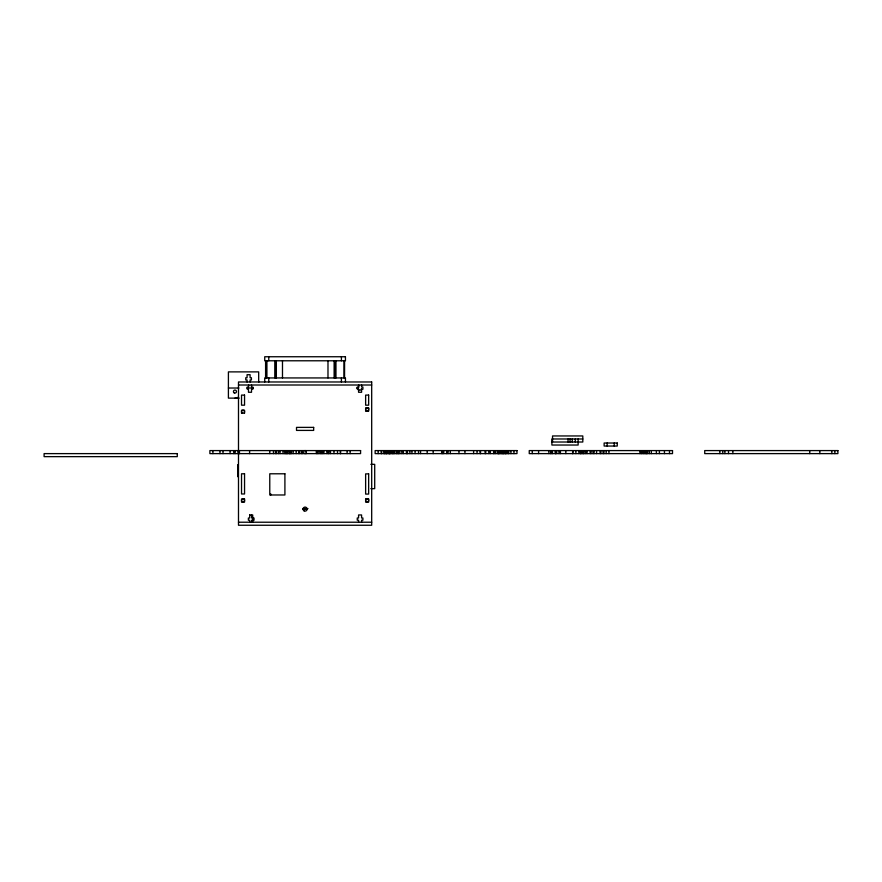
<?xml version="1.0" encoding="UTF-8"?>
<svg xmlns="http://www.w3.org/2000/svg" width="882" height="882" viewBox="0 0 882 882"><rect width="100%" height="100%" fill="white"/><g stroke="black" fill="none" stroke-linecap="round" stroke-linejoin="round"><path stroke-width="1.32" d="M238.493 385.004L371.686 385.004M228.405 388.025L238.901 388.025M246.773 388.025L253.332 388.025M356.548 388.025L358.566 388.025L358.566 385.004M358.368 390.042L361.388 390.042L361.388 388.73M239.165 398.124L228.405 398.124L228.405 371.884L258.68 371.884L258.68 382.38M365.633 408.212L368.654 408.212M582.804 438.982L551.889 438.982L551.889 445.035L578.129 445.035L578.129 438.982M551.889 442.014L582.804 442.014L582.804 435.951L552.54 435.951L552.54 442.014M370.815 464.34L374.707 464.34L374.707 488.65L370.815 488.65M365.633 499.113L368.654 499.113M302.669 508.605L307.983 508.605M302.691 509.101L306.749 509.101M249.595 514.956L252.715 514.989L252.715 518.021M238.493 522.221L371.686 522.221M834.868 450.581L834.868 453.613M831.847 450.581L831.847 453.613M819.841 450.581L819.841 453.613M809.753 450.581L809.753 453.613M732.865 450.581L732.865 453.613M728.499 450.581L728.499 453.613M724.894 450.581L724.894 453.613M722.777 450.581L722.777 453.613M719.844 450.581L719.844 453.613M669.493 450.581L669.493 453.613M664.444 450.581L664.444 453.613M659.405 450.581L659.405 453.613M656.373 450.581L656.373 453.613M651.335 450.581L651.335 453.613M649.306 450.581L649.306 453.613M647.597 450.581L647.597 453.613M645.58 450.581L645.58 453.613M644.268 450.581L644.268 453.613M643.364 450.581L643.364 453.613M642.052 450.581L642.052 453.613M641.236 450.581L641.236 453.613M639.924 450.581L639.924 453.613M614.225 443.018L614.225 446.049M608.955 450.581L608.955 453.613M607.158 443.018L607.158 446.049M606.166 450.581L606.166 453.613M603.905 450.581L603.905 453.613M603.134 450.581L603.134 453.613M600.885 450.581L600.885 453.613M600.113 450.581L600.113 453.613M596.574 450.581L596.574 453.613M594.049 450.581L594.049 453.613M593.046 450.581L593.046 453.613M591.028 450.581L591.028 453.613M590.157 450.581L590.157 453.613M587.059 450.581L587.059 453.613M585.747 450.581L585.747 453.613M583.961 450.581L583.961 453.613M583.465 450.581L583.465 453.613M582.715 450.581L582.715 453.613M581.447 450.581L581.403 453.613M580.599 450.581L580.599 453.613M580.433 450.581L580.433 453.613M578.923 450.581L578.923 453.613M575.891 450.581L575.891 453.613M575.296 438.982L575.296 442.014M572.87 450.581L572.87 453.613M572.627 450.581L572.627 453.613M572.275 438.982L572.275 442.014M570.059 438.982L570.059 442.014M568.041 438.982L568.041 442.014M565.836 450.581L565.836 453.613M560.423 450.581L560.423 453.613M559.001 450.581L559.001 453.613M556.685 450.581L556.685 453.613M555.473 450.581L555.473 453.613M555.373 450.581L555.373 453.613M552.452 450.581L552.452 453.613M551.14 450.581L551.14 453.613M550.699 450.581L550.699 453.613M548.902 450.581L548.902 453.613M538.593 450.581L538.593 453.613M532.265 450.581L532.265 453.613M513.963 450.581L513.963 453.613M510.932 450.581L510.932 453.613M508.771 450.581L508.771 453.613M508.208 450.581L508.208 453.613M506.896 450.581L506.896 453.613M505.893 450.581L505.893 453.613M505.75 450.581L505.75 453.613M505.309 450.581L505.309 453.613M503.975 450.581L503.975 453.613M503.876 450.581L503.876 453.613M503.732 450.581L503.732 453.613M502.564 450.581L502.663 453.613M502.277 450.581L502.277 453.613M501.505 450.581L501.505 453.613M500.7 450.581L500.7 453.613M499.554 450.581L499.554 453.613M498.925 450.581L498.925 453.613M498.484 450.581L498.484 453.613M498.242 450.581L498.242 453.613M497.228 450.581L497.228 453.613M495.309 450.581L495.309 453.613M494.008 450.581L494.008 453.613M493.777 450.581L493.777 453.613M490.271 450.581L490.271 453.613M488.837 450.581L488.837 453.613M485.706 450.581L485.706 453.613M485.122 450.581L485.122 453.613M480.525 450.581L480.525 453.613M480.183 450.581L480.183 453.613M477.052 450.581L477.052 453.613M473.601 450.581L473.601 453.613M464.946 450.581L464.946 453.613M458.971 450.581L458.971 453.613M450.316 450.581L450.316 453.613M448.034 450.581L448.034 453.613M446.722 450.581L446.722 453.613M443.69 450.581L443.69 453.613M442.378 450.581L442.378 453.613M441.816 450.581L441.816 453.613M433.161 450.581L433.161 453.613M427.186 450.581L427.186 453.613M420.549 450.581L420.549 453.613M418.531 450.581L418.531 453.613M415.08 450.581L415.08 453.613M411.949 450.581L411.949 453.613M409.898 450.581L409.898 453.613M407.429 450.581L407.429 453.613M407.01 450.581L407.01 453.613M406.426 450.581L406.426 453.613M403.295 450.581L403.295 453.613M401.861 450.581L401.861 453.613M399.8 450.581L399.8 453.613M398.355 450.581L398.355 453.613M398.234 450.581L398.135 453.613M396.922 450.581L396.922 453.613M396.823 450.581L396.823 453.613M394.904 450.581L394.904 453.613M393.89 450.581L393.89 453.613M393.207 450.581L393.207 453.613M392.578 450.581L392.578 453.613M391.939 450.581L391.939 453.613M390.682 450.581L390.682 453.613M389.855 450.581L389.855 453.613M389.712 450.581L389.712 453.613M389.37 450.581L389.37 453.613M388.907 450.581L388.907 453.613M388.157 450.581L388.157 453.613M386.834 450.581L386.834 453.613M386.691 450.581L386.691 453.613M386.239 450.581L386.338 453.613M385.136 450.581L385.136 453.613M385.026 450.581L385.026 453.613M384.673 450.581L384.673 453.613M383.802 450.581L383.802 453.613M381.641 450.581L381.641 453.613M381.2 450.581L381.2 453.613M378.169 450.581L378.169 453.613M368.654 499.014L368.654 502.045L365.633 502.045L365.633 499.014M361.587 385.004L361.587 387.022L362.899 387.022L362.899 389.238L361.587 389.238L361.587 392.27L358.566 392.27L358.566 389.238L357.353 389.238L357.353 387.022L358.665 387.022L358.665 385.004M361.587 522.221L361.587 520.204L362.899 520.204L362.899 517.988L361.587 517.988L361.587 514.956L358.566 514.956L358.566 517.988L357.254 517.988L357.254 520.204L358.566 520.204L358.566 522.221M350.132 450.581L350.132 453.613M347.111 450.581L347.111 453.613M345.446 381.972L345.446 377.937L264.732 377.937L264.732 381.972M344.586 360.782L344.553 377.937M343.969 360.782L343.969 377.937M341.411 356.747L341.411 360.782M341.411 377.937L341.411 381.972M340.54 450.581L340.54 453.613M340.408 450.581L340.408 453.613M337.508 450.581L337.508 453.613M335.965 360.782L335.965 377.937M334.928 360.782L334.928 377.937M334.124 360.782L334.124 377.937M333.98 450.581L333.98 453.613M330.463 450.581L330.463 453.613M328.931 450.581L328.931 453.613M328.236 450.581L328.236 453.613M327.983 360.782L327.983 377.937M326.924 450.581L326.924 453.613M323.892 450.581L323.892 453.613M322.592 450.581L322.592 453.613M321.379 450.581L321.379 453.613M320.353 450.581L320.353 453.613M318.854 450.581L318.854 453.613M317.333 450.581L317.333 453.613M316.329 450.581L316.329 453.613M306.241 450.581L306.241 453.613M302.724 450.581L302.724 453.613M301.6 450.581L301.6 453.613M299.704 450.581L299.704 453.613M298.678 450.581L298.678 453.613M296.176 450.581L296.176 453.613M293.144 450.581L293.144 453.613M291.424 450.581L291.424 453.613M290.321 450.581L290.321 453.613M290.112 450.581L290.112 453.613M289.494 450.581L289.494 453.613M289.009 450.581L289.009 453.613M287.19 450.581L287.19 453.613M287.091 450.581L287.091 453.613M286.077 450.581L286.077 453.613M285.878 450.581L285.878 453.613M284.765 450.581L284.765 453.613M283.056 450.581L283.056 453.613M282.483 360.782L282.483 377.937M280.024 450.581L280.024 453.613M278.492 450.581L278.492 453.613M276.496 450.581L276.496 453.613M276.342 360.782L276.342 377.937M275.537 360.782L275.537 377.937M275.471 450.581L275.471 453.613M274.919 360.782L274.919 377.937M273.464 450.581L273.464 453.613M270.785 493.876L270.785 494.978M269.771 450.581L269.771 453.613M268.767 356.747L268.767 360.782M268.767 377.937L268.767 381.972M266.915 360.782L266.915 377.937M266.298 360.782L266.298 377.937M265.592 360.782L265.592 377.937M252.925 517.988L252.925 520.204M252.715 520.237L252.715 522.221M251.513 385.004L251.513 387.022L252.825 387.022L252.825 389.238L251.513 389.238L251.513 392.27L248.481 392.27L248.481 389.238L247.28 389.238L247.28 387.022L248.592 387.022L248.592 385.004M251.613 514.956L251.613 517.988L254.027 518.021L254.027 520.237L251.613 520.204L251.613 522.221M250.102 381.972L250.102 379.955L251.414 379.955L251.414 377.739L250.102 377.739L250.102 374.707L247.07 374.707L247.07 377.739L245.758 377.739L245.758 379.955L247.07 379.955L247.07 381.972M249.694 514.989L249.694 518.021L248.382 518.021L248.382 520.237L249.694 520.237L249.694 522.254M249.595 450.581L249.595 453.613M244.546 413.25L244.546 410.229L241.525 410.229L241.525 413.25M239.452 450.581L239.452 453.613M238.14 450.581L238.14 453.613M237.743 464.616L237.743 476.721M235.108 450.581L235.108 453.613M233.796 450.581L233.796 453.613M230.07 450.581L230.07 453.613M223.003 450.581L223.003 453.613M219.971 450.581L219.971 453.613M212.915 450.581L212.915 453.613M238.239 397.242A6.56 6.56 0 0 1 234.965 398.124M306.396 452.852A1.51 1.51 0 0 1 303.783 452.852M304.014 451.033A1.51 1.51 0 0 1 306.164 451.033M345.446 356.747L264.732 356.747L264.732 360.782L345.446 360.782L345.446 356.747M371.686 381.972L238.493 381.972L238.493 525.253L371.686 525.253L371.686 381.972M244.546 395.092L241.525 395.092L241.525 405.18L244.546 405.18L244.546 395.092M368.654 395.092L365.633 395.092L365.633 405.18L368.654 405.18L368.654 395.092M368.654 408.112L365.633 408.112L365.633 411.133L368.654 411.133L368.654 408.112M313.661 427.384L296.517 427.384L296.517 430.405L313.661 430.405L313.661 427.384M617.257 443.018L604.137 443.018L604.137 446.049L617.257 446.049L617.257 443.018M360.584 450.581L209.883 450.581L209.883 453.613L360.584 453.613L360.584 450.581M516.984 450.581L375.148 450.581L375.148 453.613L516.984 453.613L516.984 450.581M672.514 450.581L529.244 450.581L529.244 453.613L672.514 453.613L672.514 450.581M837.9 450.581L704.718 450.581L704.718 453.613L837.9 453.613L837.9 450.581M177.282 453.613L44.1 453.613L44.1 456.644L177.282 456.644L177.282 453.613M244.546 473.788L241.525 473.788L241.525 493.975L244.546 493.975L244.546 473.788M284.908 473.788L269.771 473.788L269.771 494.978L284.908 494.978L284.908 473.788M368.654 473.888L365.633 473.888L365.633 494.074L368.654 494.074L368.654 473.888M244.546 499.014L241.525 499.014L241.525 502.045L244.546 502.045L244.546 499.014M646.385 453.613L646.385 450.581L646.286 453.613M234.204 392.876A1.51 1.51 0 0 0 236.475 391.564A1.51 1.51 0 0 0 234.204 390.252A1.51 1.51 0 0 0 234.204 392.876M366.383 410.935A1.51 1.51 0 0 0 368.654 409.623A1.51 1.51 0 0 0 366.383 408.311A1.51 1.51 0 0 0 366.383 410.935M366.383 501.836A1.51 1.51 0 0 0 368.654 500.535A1.51 1.51 0 0 0 366.383 499.223A1.51 1.51 0 0 0 366.383 501.836M242.285 413.052A1.51 1.51 0 0 0 244.546 411.74A1.51 1.51 0 0 0 242.285 410.428A1.51 1.51 0 0 0 242.285 413.052M242.285 501.836A1.51 1.51 0 0 0 244.546 500.535A1.51 1.51 0 0 0 242.285 499.223A1.51 1.51 0 0 0 242.285 501.836M304.081 510.854A2.018 2.018 0 0 0 307.112 509.101A2.018 2.018 0 0 0 304.081 507.359A2.018 2.018 0 0 0 304.081 510.854"/></g></svg>
